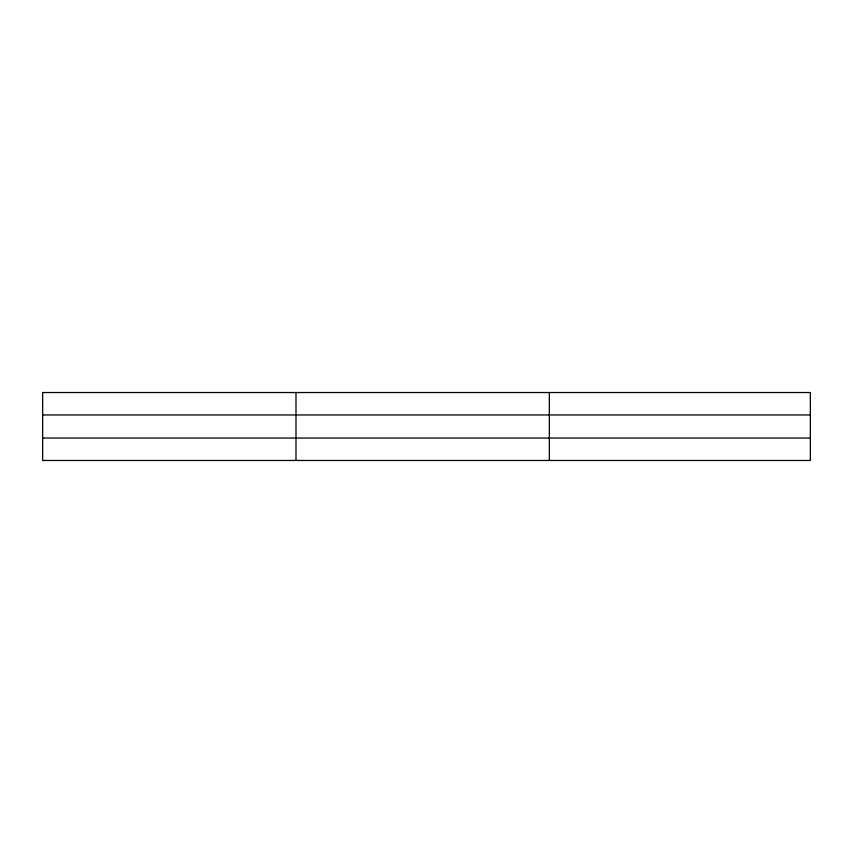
<?xml version="1.0" encoding="UTF-8"?>
<svg xmlns="http://www.w3.org/2000/svg" width="853" height="853" viewBox="0 0 853 853"><rect width="100%" height="100%" fill="white"/><g stroke="black" fill="none" stroke-linecap="round" stroke-linejoin="round"><path stroke-width="1.28" d="M295.991 460.471L295.991 392.529M549.332 460.471L549.332 392.529M810.35 438.047L810.35 460.471L42.65 460.471L42.65 392.529L810.35 392.529L810.35 438.047L42.65 438.047M42.65 414.953L810.35 414.953"/></g></svg>
